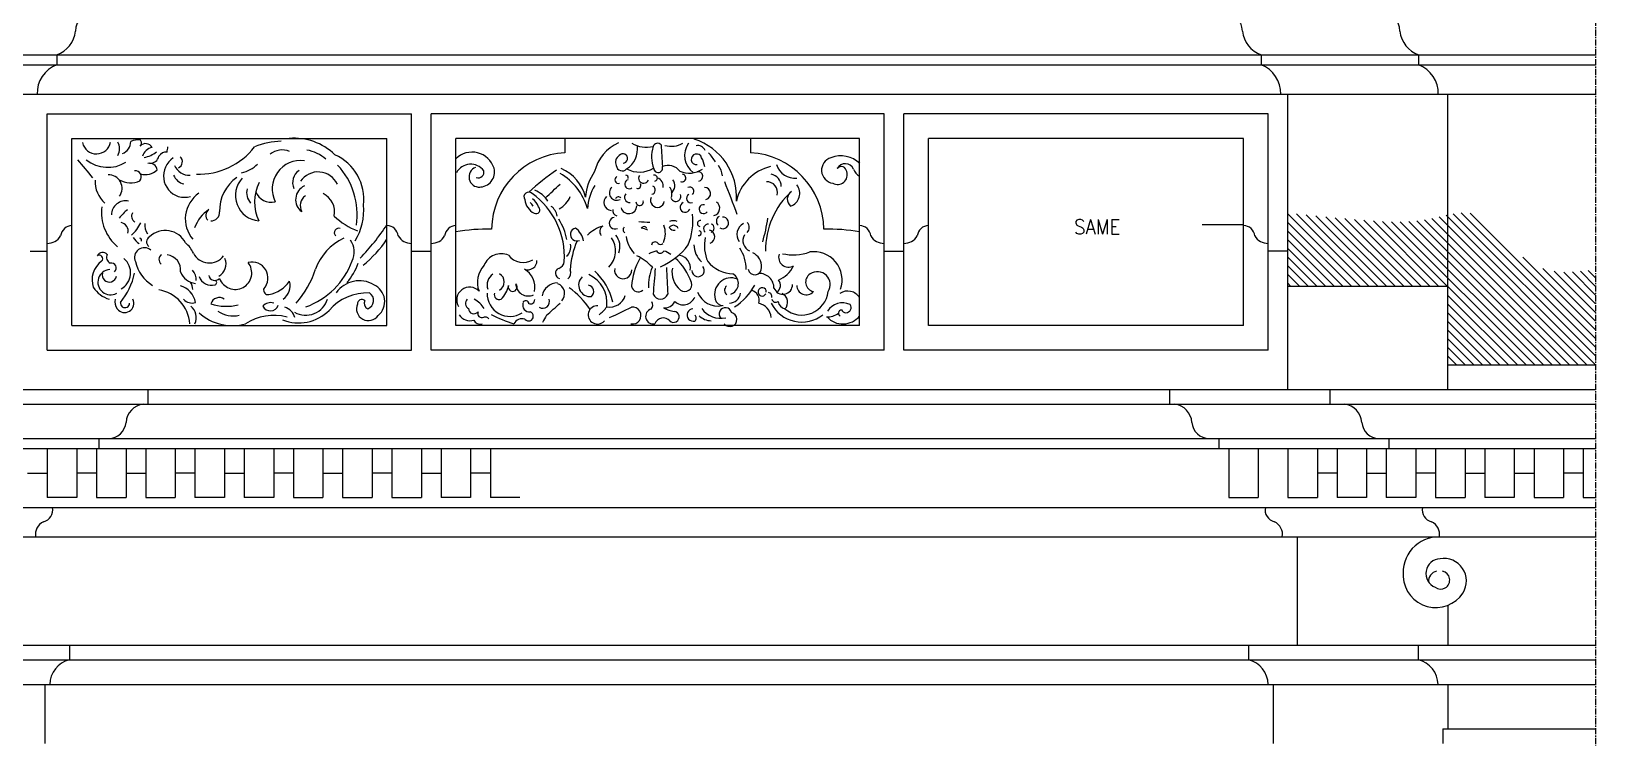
# Model space of a CAD drawing. Header units: inches. Extents: x 10 to 565, y 33 to 838.
# Drawn here: x 386 to 544.9, y 179.4 to 251.2 of the extents above; entities that cross this region are included whole.
import ezdxf

# ---------------------------------------------------------------- set-up
doc = ezdxf.new("R2010")
doc.units = ezdxf.units.IN
doc.header["$LTSCALE"] = 0.5
doc.header["$MEASUREMENT"] = 0
doc.linetypes.add('CENTER', pattern=[2, 1.25, -0.25, 0.25, -0.25])
for name, color, linetype in [('A-ANNO-NOTE', 7, 'Continuous'), ('A-ANNO-NOTE-FINE', 8, 'Continuous'), ('A-ELEV', 2, 'Continuous'), ('A-ELEV-FNSH', 2, 'Continuous'), ('A-ELEV-PATT', 8, 'Continuous'), ('A-SECT-MCUT', 2, 'Continuous')]:
    doc.layers.add(name, color=color, linetype=linetype)
doc.styles.add('NOTE', font='romans.shx', dxfattribs={"width": 0.9})

msp = doc.modelspace()

# ---------------------------------------------------------------- hatches: boundary and pattern name
at = {"layer": 'A-ELEV-PATT'}
h = msp.add_hatch(dxfattribs=at)
h.set_pattern_fill('ANSI31', color=256, scale=5, angle=90, style=0)
h.set_pattern_definition([(135, (-0.7984, -2.4705), (-0.44194174, -0.44194174), [])])
edge = h.paths.add_edge_path()
edge.add_spline(control_points=[(529.85043, 232.54571), (529.38507, 232.44234), (526.39037, 231.67247), (521.08257, 231.95916), (516.13002, 232.49328), (513.60043, 232.76609)], knot_values=[0, 0, 0, 0, 1.363996076, 8.645590238, 16.247646553, 16.247646553, 16.247646553, 16.247646553], degree=3, periodic=0)
edge.add_line((513.60043, 232.76609), (513.60043, 225.31194))
edge.add_line((513.60043, 225.31194), (529.85043, 225.31194))
edge.add_line((529.85043, 225.31194), (529.85043, 232.54571))
edge = h.paths.add_edge_path()
edge.add_spline(control_points=[(544.85043, 226.98918), (543.13178, 226.77281), (539.90216, 226.3662), (535.85185, 229.30317), (533.2024, 233.12729), (530.67182, 232.72815), (529.85043, 232.54571)], knot_values=[16.247646553, 16.247646553, 16.247646553, 16.247646553, 21.225401761, 25.601711604, 30.816938082, 33.224475583, 33.224475583, 33.224475583, 33.224475583], degree=3, periodic=0)
edge.add_line((529.85043, 232.54571), (529.85043, 217.31194))
edge.add_line((529.85043, 217.31194), (544.85043, 217.31194))
edge.add_line((544.85043, 217.31194), (544.85043, 226.98918))

# ---------------------------------------------------------------- linework, layer by layer
at = {"layer": 'A-ANNO-NOTE-FINE', "linetype": 'CENTER'}
msp.add_line((544.85043, 570.38376), (544.85043, 37.57692), dxfattribs=at)
at = {"layer": 'A-ELEV'}
for p, q in [((147.44647, 248.81194), (544.85043, 248.81194)), ((388.57281, 248.81194), (388.57281, 247.81194)), ((510.8812, 248.81194), (510.8812, 247.81194)), ((526.8812, 248.81194), (526.8812, 247.81194)), ((147.44647, 247.81194), (544.85043, 247.81194)), ((149.44647, 244.81194), (544.85043, 244.81194)), ((387.60358, 218.81194), (387.60358, 242.81194)), ((387.60358, 242.81194), (424.60358, 242.81194)), ((424.60358, 218.81194), (424.60358, 242.81194)), ((472.60358, 242.81194), (426.60358, 242.81194)), ((426.60358, 218.81194), (426.60358, 242.81194)), ((472.60358, 218.81194), (472.60358, 242.81194)), ((511.60358, 242.81194), (474.60358, 242.81194)), ((474.60358, 218.81194), (474.60358, 242.81194)), ((511.60358, 218.81194), (511.60358, 242.81194)), ((390.10358, 221.31194), (390.10358, 240.31194)), ((390.10358, 240.31194), (422.10358, 240.31194)), ((422.10358, 221.31194), (422.10358, 240.31194)), ((470.10358, 240.31194), (429.10358, 240.31194)), ((429.10358, 221.31194), (429.10358, 240.31194)), ((470.10358, 221.31194), (470.10358, 240.31194)), ((509.10358, 240.31194), (477.10358, 240.31194)), ((477.10358, 221.31194), (477.10358, 240.31194)), ((509.10358, 221.31194), (509.10358, 240.31194)), ((513.60358, 228.86113), (511.60358, 228.86113)), ((513.60043, 214.81194), (513.60043, 225.31194)), ((390.10358, 221.31194), (422.10358, 221.31194)), ((470.10358, 221.31194), (429.10358, 221.31194)), ((509.10358, 221.31194), (477.10358, 221.31194)), ((387.60358, 218.81194), (424.60358, 218.81194)), ((472.60358, 218.81194), (426.60358, 218.81194)), ((511.60358, 218.81194), (474.60358, 218.81194)), ((529.85043, 214.81194), (529.85043, 217.31194)), ((132.44647, 214.81194), (544.85043, 214.81194)), ((397.85358, 213.31194), (397.85358, 214.81194)), ((501.60043, 213.31194), (501.60043, 214.81194)), ((517.85043, 214.81194), (517.85043, 213.31194)), ((132.44647, 213.31194), (544.85043, 213.31194)), ((136.44647, 209.81194), (544.85043, 209.81194)), ((392.85358, 209.81194), (392.85358, 208.81194)), ((506.60043, 209.81194), (506.60043, 208.81194)), ((523.85043, 209.81194), (523.85043, 208.81194)), ((137.44647, 208.81194), (544.8655, 208.81194)), ((387.60358, 208.81194), (387.60358, 203.81194)), ((390.60358, 208.81194), (390.60358, 203.81194)), ((392.60358, 208.81194), (392.60358, 203.81194)), ((395.60358, 208.81194), (395.60358, 203.81194)), ((397.60358, 208.81194), (397.60358, 203.81194)), ((400.60358, 208.81194), (400.60358, 203.81194)), ((402.60358, 208.81194), (402.60358, 203.81194)), ((405.60358, 208.81194), (405.60358, 203.81194)), ((407.60358, 208.81194), (407.60358, 203.81194)), ((410.60358, 208.81194), (410.60358, 203.81194)), ((412.60358, 208.81194), (412.60358, 203.81194)), ((415.60358, 208.81194), (415.60358, 203.81194)), ((417.60358, 208.81194), (417.60358, 203.81194)), ((420.60358, 208.81194), (420.60358, 203.81194)), ((422.60358, 208.81194), (422.60358, 203.81194)), ((425.60358, 208.81194), (425.60358, 203.81194)), ((427.60358, 208.81194), (427.60358, 203.81194)), ((430.60358, 208.81194), (430.60358, 203.81194)), ((432.60358, 208.81194), (432.60358, 203.81194)), ((507.60043, 208.81194), (507.60043, 203.81194)), ((510.60043, 208.81194), (510.60043, 203.81194)), ((513.60043, 208.81194), (513.60043, 203.81194)), ((516.60043, 208.81194), (516.60043, 203.81194)), ((518.60043, 208.81194), (518.60043, 203.81194)), ((521.60043, 208.81194), (521.60043, 203.81194)), ((523.60043, 208.81194), (523.60043, 203.81194)), ((526.60043, 208.81194), (526.60043, 203.81194)), ((528.60043, 208.81194), (528.60043, 203.81194)), ((531.60043, 208.81194), (531.60043, 203.81194)), ((533.60043, 208.81194), (533.60043, 203.81194)), ((536.60043, 208.81194), (536.60043, 203.81194)), ((538.60043, 208.81194), (538.60043, 203.81194)), ((541.60043, 208.81194), (541.60043, 203.81194)), ((543.60043, 208.81194), (543.60043, 203.81194)), ((385.60358, 206.31194), (387.60358, 206.31194)), ((392.60358, 206.31194), (390.60358, 206.31194)), ((395.60358, 206.31194), (397.60358, 206.31194)), ((402.60358, 206.31194), (400.60358, 206.31194)), ((405.60358, 206.31194), (407.60358, 206.31194)), ((412.60358, 206.31194), (410.60358, 206.31194)), ((415.60358, 206.31194), (417.60358, 206.31194)), ((422.60358, 206.31194), (420.60358, 206.31194)), ((425.60358, 206.31194), (427.60358, 206.31194)), ((432.60358, 206.31194), (430.60358, 206.31194)), ((518.60043, 206.31194), (516.60043, 206.31194)), ((521.60043, 206.31194), (523.60043, 206.31194)), ((528.60043, 206.31194), (526.60043, 206.31194)), ((531.60043, 206.31194), (533.60043, 206.31194)), ((536.60043, 206.31194), (538.60043, 206.31194)), ((543.60043, 206.31194), (541.60043, 206.31194)), ((390.60358, 203.81194), (387.60358, 203.81194)), ((392.60358, 203.81194), (395.60358, 203.81194)), ((397.60358, 203.81194), (400.60358, 203.81194)), ((405.60358, 203.81194), (402.60358, 203.81194)), ((410.60358, 203.81194), (407.60358, 203.81194)), ((412.60358, 203.81194), (415.60358, 203.81194)), ((417.60358, 203.81194), (420.60358, 203.81194)), ((422.60358, 203.81194), (425.60358, 203.81194)), ((430.60358, 203.81194), (427.60358, 203.81194)), ((435.60358, 203.81194), (432.60358, 203.81194)), ((507.60043, 203.81194), (510.60043, 203.81194)), ((513.60043, 203.81194), (516.60043, 203.81194)), ((521.60043, 203.81194), (518.60043, 203.81194)), ((526.60043, 203.81194), (523.60043, 203.81194)), ((528.60043, 203.81194), (531.60043, 203.81194)), ((536.60043, 203.81194), (533.60043, 203.81194)), ((538.60043, 203.81194), (541.60043, 203.81194)), ((543.60043, 203.81194), (544.85043, 203.81194)), ((141.44647, 202.81194), (544.8655, 202.81194)), ((143.88165, 199.81194), (544.85043, 199.81194)), ((514.53536, 199.81194), (514.5356, 188.81194)), ((529.85043, 192.86865), (529.85043, 188.81194)), ((137.7856, 188.81194), (544.85043, 188.81194)), ((389.85358, 188.81194), (389.85358, 187.31194)), ((509.60043, 188.81194), (509.60043, 187.31194)), ((526.85043, 188.81194), (526.85043, 187.31194)), ((139.2856, 187.31194), (544.85043, 187.31194)), ((141.7856, 184.81194), (544.85043, 184.81194)), ((387.35358, 184.81194), (387.35358, 178.81194)), ((512.10043, 184.81194), (512.10043, 178.81194)), ((529.85043, 184.81194), (529.85043, 180.31194)), ((529.35043, 180.31194), (529.35043, 178.81194)), ((529.35043, 180.31194), (544.85043, 180.31194))]:
    msp.add_line(p, q, dxfattribs=at)
for centre, radius, start, end in [((392.57281, 251.21194), 2.1, 90, 180), ((506.8812, 251.21194), 2.1, 0, 90), ((522.8812, 251.21194), 2.1, 0, 90), ((387.6056, 251.52973), 2.88476, 289.5895853, 353.6754439), ((511.84841, 251.52973), 2.88476, 186.3245561, 250.4104147), ((527.84841, 251.52973), 2.88476, 186.3245561, 250.4104147), ((389.68885, 244.90125), 3.11732, 110.9782046, 181.6416604), ((509.76516, 244.90125), 3.11732, 358.3583396, 69.0217954), ((525.76516, 244.90125), 3.11732, 358.3583396, 69.0217954), ((397.59524, 211.3266), 2, 96.9399312, 176.1774463), ((501.85877, 211.3266), 2, 3.8225537, 83.0600688), ((519.10877, 211.3266), 2, 3.8225537, 83.0600688), ((393.79729, 211.62062), 1.80955, 271.7827143, 354.905469), ((505.65672, 211.62062), 1.80955, 185.094531, 268.2172857), ((522.90672, 211.62062), 1.80955, 185.094531, 268.2172857), ((386.91353, 202.56822), 1.25106, 284.1033078, 11.2337534), ((512.54048, 202.56822), 1.25106, 168.7662466, 255.8966922), ((512.54048, 202.56822), 1.25106, 168.7662466, 255.8966922), ((528.49565, 202.56822), 1.25106, 168.7662466, 255.8966922), ((387.80976, 200.06941), 1.41497, 114.7050668, 190.4838119), ((511.64425, 200.06941), 1.41497, 349.5161881, 65.2949332), ((527.59942, 200.06941), 1.41497, 349.5161881, 65.2949332), ((528.91974, 196.19276), 3.61988, 88.875682, 186.7034597), ((529.12538, 196.09268), 1.51063, 92.709321, 247.5414836), ((529.43203, 195.3321), 2.30079, 328.4506038, 99.4573981), ((528.62696, 195.94076), 3.30676, 182.956447, 326.7617841), ((528.9554, 195.3039), 1.0638, 103.4386445, 184.7460636), ((529.11325, 195.43181), 0.92719, 232.4599111, 77.95009), ((390.46073, 184.77623), 2.60739, 103.4652081, 179.2151754), ((508.99328, 184.77623), 2.60739, 0.7848246, 76.5347919), ((526.24328, 184.77623), 2.60739, 0.7848246, 76.5347919)]:
    msp.add_arc(centre, radius, start, end, dxfattribs=at)
at = {"layer": 'A-ELEV-FNSH'}
for p, q in [((440.17411, 240.31194), (440.17411, 238.86975)), ((459.03306, 240.31194), (459.03306, 238.86975)), ((509.10358, 231.52886), (504.90488, 231.52886)), ((385.85358, 228.86113), (387.60358, 228.86113)), ((424.60358, 228.86113), (426.60358, 228.86113)), ((472.60358, 228.86113), (474.60358, 228.86113))]:
    msp.add_line(p, q, dxfattribs=at)
for centre, radius, start, end in [((392.59435, 240.18964), 1.44165, 192.0106466, 350.4778427), ((393.61822, 239.27458), 1.32279, 329.237881, 30.762119), ((394.73458, 240.01928), 1.34662, 292.3095214, 359.210478), ((396.79353, 238.59896), 1.57243, 80.1037633, 116.9424286), ((396.78368, 239.86812), 0.39596, 308.6568818, 44.9776793), ((411.51879, 232.73276), 7.30333, 91.1746363, 112.9934669), ((412.67086, 234.40541), 5.93936, 45.8659951, 94.8027465), ((451.45504, 234.37841), 6.14886, 355.9809897, 72.428796), ((397.57774, 239.03802), 0.75513, 28.2352774, 136.3865496), ((398.50678, 238.10602), 1.31595, 101.5619541, 161.2966575), ((397.06331, 240.84488), 2.47922, 279.1337888, 310.860012), ((398.06545, 238.67569), 0.88088, 265.6461913, 349.2667928), ((399.70341, 238.02771), 0.91155, 86.0485879, 147.9344594), ((401.59718, 236.49802), 2.18712, 123.0314262, 251.762779), ((396.70434, 239.67767), 3.15017, 346.4030736, 356.3494407), ((400.6373, 237.95894), 0.69019, 295.0100932, 46.8579655), ((402.96303, 243.94591), 7.25835, 268.2764053, 321.7854511), ((411.47573, 237.1551), 1.98941, 68.471721, 128.2990881), ((413.2917, 235.25249), 3.94164, 48.4417664, 80.0070376), ((414.74548, 234.08919), 5.0215, 353.5373584, 65.7656014), ((430.74788, 236.5888), 2.33499, 17.3085388, 134.764687), ((440.61405, 230.99889), 7.88315, 93.1992555, 179.240006), ((447.44529, 235.87867), 4.3913, 114.5748109, 165.8574536), ((446.05406, 237.91645), 0.74804, 118.884135, 207.8819003), ((446.07114, 238.285), 0.47461, 271.7649443, 142.8766879), ((445.13376, 239.26439), 2.42598, 302.748818, 7.3456858), ((448.46582, 242.47441), 3.0441, 240.5705893, 282.6378659), ((452.64119, 238.46457), 3.66007, 163.5004515, 199.6671904), ((449.59101, 239.33589), 0.489, 44.0467441, 159.884291), ((1203.87236, 282.57215), 755.14922, 183.25644253, 183.42418919), ((450.96723, 241.99403), 2.47381, 255.2053003, 298.6508145), ((454.49923, 238.57765), 2.16304, 144.5068355, 234.1979024), ((453.54686, 238.19752), 0.54206, 17.6513422, 274.9199534), ((453.66938, 238.8139), 0.78845, 20.483172, 102.9588673), ((451.6338, 237.02255), 2.77431, 8.4768428, 28.8661231), ((448.13025, 232.99159), 8.86059, 33.9036957, 41.4641439), ((458.59311, 230.99889), 7.88315, 0.759994, 86.8007445), ((467.57563, 237.08556), 1.32984, 106.4859194, 261.9556597), ((468.20121, 235.75977), 2.78764, 45.955144, 111.0872641), ((344.16945, 197.57368), 61.74107, 38.8832797, 41.0832377), ((393.74744, 240.85682), 3.47853, 231.0484642, 301.9792305), ((396.55082, 236.41865), 0.60875, 319.6338749, 97.2353289), ((397.56717, 238.33314), 1.69434, 253.5065852, 314.3111402), ((397.99858, 237.04095), 0.7564, 6.0549499, 103.8752158), ((402.03073, 238.22061), 1.6417, 203.0085882, 272.7097398), ((406.54161, 240.14615), 3.42269, 283.6015216, 314.8515317), ((413.33865, 235.18717), 2.895, 82.4835895, 206.8936194), ((413.99077, 235.84145), 1.46955, 123.9406533, 204.6730581), ((415.11516, 234.75873), 2.15491, 25.2548606, 145.8802864), ((411.73097, 232.59018), 7.34554, 351.4529623, 43.0785114), ((430.6154, 236.05041), 1.64947, 36.7040939, 151.4597458), ((431.46464, 236.40705), 1.02978, 110.3168302, 274.6901965), ((431.36681, 236.90244), 0.58649, 251.2940561, 13.1910151), ((431.499, 236.90316), 1.52628, 268.7098489, 14.4298832), ((455.75493, 213.42653), 28.81491, 124.73541, 131.9282746), ((436.53847, 231.45322), 6.18151, 16.5004416, 59.2533677), ((438.12722, 233.3453), 4.25476, 13.7019661, 66.7498906), ((447.55225, 233.93143), 5.30813, 145.3213327, 175.443399), ((445.99339, 237.62254), 0.60314, 185.3187888, 318.6435367), ((447.75181, 239.72688), 2.82297, 242.4497773, 300.6160696), ((449.64632, 237.30117), 0.45683, 180.467971, 21.5197473), ((450.64083, 236.03844), 1.53952, 37.671761, 111.7117586), ((452.80038, 239.13742), 2.35435, 246.4419822, 304.6031513), ((453.69193, 236.45244), 0.48285, 279.3011943, 98.8182193), ((454.16119, 236.35435), 2.0146, 4.915834, 37.1942507), ((462.13269, 232.93867), 4.65455, 103.2338902, 167.4829518), ((463.51506, 238.19558), 1.91406, 196.3283062, 276.942658), ((467.87055, 236.62282), 0.98017, 240.6101927, 19.5795709), ((468.63711, 236.84022), 0.90789, 23.4917763, 151.2025658), ((468.24486, 236.90156), 0.55143, 5.1742979, 137.0100135), ((470.62209, 237.60063), 1.2193, 199.076617, 244.833581), ((395.37269, 235.9458), 2.9164, 177.2580866, 228.9832407), ((393.8217, 235.25164), 1.3791, 323.7994413, 92.0776283), ((396.04589, 238.08496), 2.27694, 239.5182819, 295.1798459), ((401.75548, 237.07145), 1.40051, 199.7970104, 258.9047135), ((409.25669, 232.97253), 4.15126, 125.3267849, 181.5013033), ((409.30499, 234.52681), 2.58773, 137.0801758, 265.0867962), ((409.44946, 234.81004), 1.60387, 166.0808697, 221.4158013), ((413.06194, 233.86096), 4.41432, 153.3802179, 205.6719957), ((414.33164, 234.10964), 1.50651, 114.0643749, 234.6442022), ((422.31047, 252.90292), 24.45871, 310.4795113, 315.2391087), ((447.66693, 232.84583), 5.21417, 148.9117856, 176.0070798), ((445.44606, 234.79194), 0.75601, 130.8118133, 296.6166596), ((445.62718, 236.1182), 0.37214, 119.8704302, 283.0603465), ((446.71365, 235.67124), 0.46736, 104.9502534, 305.4924539), ((446.36792, 236.34302), 0.24552, 336.5031544, 94.6215823), ((447.57758, 235.54768), 0.30884, 245.6799414, 31.001374), ((448.17765, 236.28184), 0.51669, 146.9975329, 336.2601819), ((448.93645, 235.07618), 0.42558, 277.7100347, 65.0432575), ((449.26402, 236.28688), 0.30394, 277.2348677, 106.3228004), ((449.36325, 235.50994), 0.80345, 346.1787516, 75.2389644), ((450.01512, 234.69512), 1.03599, 338.2856753, 40.2232973), ((450.42497, 235.54094), 0.92889, 304.6505238, 38.7830681), ((452.05848, 236.29285), 0.39545, 247.6944738, 83.3394898), ((452.84667, 234.94957), 0.42918, 311.8681612, 114.6430782), ((454.34979, 234.71806), 0.62165, 284.4402206, 89.2579539), ((335.02218, 187.55486), 130.66215, 20.1583015, 21.7255134), ((460.67808, 234.83678), 1.08361, 345.0896146, 91.7973282), ((460.91321, 235.45266), 1.23504, 359.8874034, 80.6367977), ((462.64558, 234.7461), 1.38777, 288.6055174, 37.5103545), ((395.58947, 232.50801), 1.47624, 79.189847, 178.3395525), ((401.56909, 236.99875), 2.66024, 255.7155554, 282.778187), ((404.76257, 232.13504), 3.14323, 123.9416305, 221.1363038), ((410.3507, 235.52558), 1.69721, 201.5527316, 283.8417528), ((414.54317, 233.48518), 1.24038, 126.0118559, 209.1513261), ((414.72177, 232.85314), 2.06419, 348.1952346, 64.3288797), ((436.50081, 234.37808), 0.48622, 45.1052939, 214.1318369), ((437.83968, 234.288), 1.75089, 185.9906859, 243.4486205), ((436.05543, 232.97698), 1.01026, 27.6266885, 55.2726766), ((432.24128, 228.31441), 7.88979, 356.402706, 54.311739), ((435.43253, 232.41805), 2.27608, 24.4552171, 50.2942311), ((436.09616, 232.43366), 2.80289, 32.617195, 68.855189), ((438.4118, 235.36557), 2.49387, 298.2501737, 337.8310392), ((444.96402, 233.81484), 0.82894, 131.6554458, 264.0759262), ((445.60043, 234.08604), 0.29948, 30.5825301, 159.7967469), ((446.7709, 234.3426), 0.53337, 137.4010636, 273.9215278), ((447.76341, 233.89005), 0.38696, 182.772877, 15.5354273), ((449.57494, 234.01146), 0.69829, 154.5232609, 352.4964319), ((451.43689, 234.43045), 0.51198, 199.1046442, 22.9353501), ((452.38525, 233.32689), 0.51467, 113.7668786, 338.3686411), ((452.97793, 234.22653), 0.45585, 117.7464877, 289.9038396), ((454.2528, 233.12599), 0.45528, 78.2606588, 325.3776669), ((455.14535, 233.21351), 0.75595, 282.8232362, 56.9094088), ((468.60771, 228.97539), 8.05824, 132.3197009, 180.7100073), ((463.70344, 234.14672), 0.94381, 123.5109867, 229.3299219), ((397.77382, 232.85075), 4.67246, 173.5560161, 229.4462875), ((399.71188, 228.33533), 6.18644, 129.9999291, 141.0603343), ((396.77945, 232.40893), 0.61975, 144.3995781, 243.6974028), ((406.05214, 229.99386), 3.70058, 123.4290463, 160.2057254), ((404.45178, 232.48564), 0.7403, 126.3034572, 221.4052605), ((404.28558, 232.77895), 0.82564, 264.9597311, 5.8967363), ((421.7079, 237.62422), 7.18528, 226.2843704, 248.9207369), ((413.81897, 233.04621), 5.93537, 328.2515394, 4.6171842), ((437.249, 233.06326), 0.39175, 240.6569991, 49.3099235), ((437.84424, 232.14293), 1.58027, 10.5578216, 53.499847), ((433.92839, 228.66494), 6.60062, 12.2222593, 31.4166442), ((445.25294, 231.7017), 0.58451, 97.9203709, 296.6722877), ((445.59496, 232.98509), 0.5547, 169.2857202, 253.9762548), ((446.66773, 233.49445), 0.82009, 195.5506836, 357.1182966), ((446.35587, 232.00616), 6.82214, 338.3645375, 5.209859), ((456.10045, 231.90222), 0.54896, 119.8143685, 227.4937092), ((456.21157, 231.73593), 0.59507, 238.5393296, 93.9638131), ((443.0988, 234.77467), 17.87132, 343.8869416, 351.7486377), ((387.6445, 231.17221), 1.51695, 268.4543787, 330.3048719), ((390.18494, 230.25364), 1.23407, 93.7799532, 172.218121), ((394.9447, 230.9159), 0.86895, 345.0363384, 79.9534254), ((393.83144, 233.19204), 3.56538, 310.4480713, 336.2335968), ((399.22981, 231.57325), 1.72981, 176.1395424, 213.1994456), ((399.58499, 228.65728), 2.30827, 26.6701001, 134.0907936), ((417.21261, 230.73756), 0.45594, 71.3037553, 222.4257574), ((402.21034, 244.70949), 23.86034, 316.0418354, 326.4845315), ((422.02223, 230.25364), 1.23407, 7.781879, 86.2200468), ((424.56267, 231.17221), 1.51695, 209.6951281, 271.5456213), ((426.6445, 231.17221), 1.51695, 268.4543787, 330.3048719), ((429.18494, 230.25364), 1.23407, 93.7799532, 172.218121), ((432.36673, 212.92238), 18.18473, 88.8502982, 100.3373877), ((441.40629, 230.56492), 0.66323, 104.6684283, 293.5838495), ((440.16134, 229.62309), 1.915, 8.2796782, 55.7779068), ((445.16026, 227.78929), 3.80308, 107.4751641, 134.7971764), ((444.43838, 230.8401), 0.71356, 126.0729088, 212.925243), ((443.84818, 229.29957), 1.92194, 341.2718023, 38.7012638), ((446.41792, 231.03705), 0.34211, 129.311658, 240.6364895), ((448.56074, 237.25369), 5.4341, 260.6329786, 272.6401869), ((448.20517, 231.02259), 0.33124, 24.8638998, 147.9901504), ((447.47217, 228.42997), 2.80488, 66.181161, 80.724101), ((448.2654, 230.66211), 2.11683, 334.7154229, 23.0790996), ((451.19397, 230.987), 0.50448, 20.2803875, 145.770177), ((451.3037, 231.59822), 0.6203, 211.8625291, 275.0489016), ((451.19738, 230.82298), 1.13588, 70.2509639, 109.7490361), ((453.9267, 231.66914), 0.29597, 82.3832874, 263.3535502), ((453.79113, 230.6969), 0.23779, 252.8443204, 89.1949332), ((454.71506, 231.14395), 0.45533, 82.5308334, 231.4542324), ((454.70204, 230.34012), 0.6893, 288.5397908, 75.7061185), ((454.89726, 231.20386), 0.44105, 289.3913354, 70.6086646), ((458.91224, 230.55145), 1.27342, 118.6616927, 214.3231166), ((459.43235, 229.94218), 1.18288, 150.8343204, 244.0009913), ((458.11897, 231.27728), 0.77075, 318.1812486, 41.8187514), ((466.84044, 212.92238), 18.18473, 79.6626123, 91.1497018), ((470.02223, 230.25364), 1.23407, 7.781879, 86.2200468), ((472.56267, 231.17221), 1.51695, 209.6951281, 271.5456213), ((474.6445, 231.17221), 1.51695, 268.4543787, 330.3048719), ((477.18494, 230.25364), 1.23407, 93.7799532, 172.218121), ((509.02223, 230.25364), 1.23407, 7.781879, 86.2200468), ((511.56267, 231.17221), 1.51695, 209.6951281, 271.5456213), ((397.77126, 231.01544), 1.62229, 208.1640374, 238.7919658), ((397.45906, 228.21515), 0.99777, 48.030627, 204.8913703), ((396.99093, 229.97291), 0.19618, 329.5042927, 83.6674793), ((398.25863, 229.81124), 0.57636, 119.0342533, 233.2016717), ((399.85572, 227.48454), 2.84429, 24.6881735, 50.9486548), ((420.15954, 225.07449), 5.66397, 115.6505253, 159.808373), ((416.52326, 228.77679), 2.24651, 336.0655027, 32.6069951), ((412.60371, 236.40054), 11.41519, 308.2817446, 326.3267626), ((439.4711, 229.3166), 1.3017, 311.7859991, 11.3124944), ((448.96829, 226.59493), 8.25339, 156.3808386, 177.4012088), ((443.07203, 228.89398), 2.25958, 313.3553118, 36.3047923), ((449.56715, 230.79104), 3.20224, 187.6174606, 222.395402), ((451.45216, 222.54175), 6.65535, 107.1244104, 114.3854837), ((449.34163, 229.42706), 0.37777, 37.2554637, 175.1812093), ((449.86565, 229.05694), 0.40401, 202.5429866, 333.2185088), ((449.87944, 229.8361), 0.29792, 217.2554637, 322.7445363), ((447.18104, 233.63054), 6.89689, 293.0589523, 323.1138263), ((449.72766, 227.09369), 1.8497, 49.8888636, 74.3600376), ((455.63978, 229.5145), 2.3556, 180.0570299, 227.3866615), ((458.40702, 229.41151), 4.06304, 168.0982377, 203.3332525), ((455.00677, 227.13462), 3.56687, 357.7510454, 34.8468016), ((465.45342, 225.93486), 2.87367, 340.7439288, 98.3226474), ((394.49222, 225.94139), 2.34178, 125.7633158, 198.7598942), ((393.23374, 228.14823), 0.59862, 39.061181, 156.3172134), ((392.8858, 228.10012), 0.35125, 312.6098219, 124.7611324), ((394.27547, 228.23448), 0.64615, 153.2357234, 244.7374348), ((394.10307, 227.15457), 0.50622, 311.391629, 101.7800839), ((394.19519, 226.67197), 1.87744, 298.633725, 50.236369), ((400.28036, 228.64859), 3.82286, 192.8992032, 238.7683072), ((399.55103, 228.01128), 0.60612, 126.4516096, 229.5949397), ((399.57989, 226.93203), 1.57416, 354.2517906, 82.450037), ((404.05544, 229.45863), 1.79653, 205.9484574, 323.6721632), ((404.34325, 227.56664), 1.41779, 298.1183662, 22.8054168), ((406.65782, 226.65428), 1.71268, 298.8641487, 37.9310099), ((408.39624, 226.12924), 1.62474, 317.7158719, 103.7993048), ((411.23301, 230.57132), 7.82625, 289.5437626, 339.7724459), ((412.70757, 230.14104), 6.9536, 320.0027431, 338.8563429), ((433.81288, 225.7039), 2.52834, 137.0759917, 201.1336446), ((433.69105, 226.73632), 1.86192, 66.1041143, 158.2663761), ((435.94444, 229.61278), 1.90425, 218.0678711, 301.1351906), ((436.3943, 227.89799), 0.93834, 249.2062911, 1.0774696), ((439.27323, 227.91381), 0.84757, 289.5101265, 353.6030596), ((453.27388, 224.9394), 6.33895, 149.8971392, 176.8327321), ((444.89776, 223.26228), 5.75071, 43.6838607, 63.2200368), ((453.18094, 225.38633), 4.51951, 155.866755, 183.2630618), ((447.34918, 223.70164), 6.01262, 19.1058948, 47.8728629), ((451.62447, 227.14539), 1.29629, 350.7229056, 78.2037969), ((453.70223, 226.89727), 0.62938, 180.2802302, 41.7598785), ((457.40258, 230.11969), 3.57819, 220.3658001, 267.4676479), ((459.46224, 227.13565), 0.68094, 189.8539725, 6.682829), ((458.66378, 227.32817), 1.47911, 355.6076505, 66.3659326), ((460.619, 228.77192), 3.11505, 293.4749321, 333.0341115), ((462.89879, 228.24633), 1.0165, 162.2296322, 299.2427466), ((463.33315, 233.65357), 5.16461, 258.048536, 289.2686486), ((394.02777, 225.70929), 1.28701, 93.68938, 299.2591033), ((393.91267, 226.45262), 0.73085, 165.3044686, 348.729178), ((389.69912, 228.05055), 6.91624, 320.5553872, 347.9837955), ((402.85363, 227.38061), 1.81193, 199.5473439, 263.640984), ((401.00322, 224.9546), 1.3713, 0.1425478, 33.5551903), ((401.377, 225.99845), 1.34718, 354.7155288, 43.2572679), ((404.28169, 226.71532), 1.31918, 198.3585914, 286.2626813), ((404.63894, 226.55049), 0.66079, 193.3421366, 313.4449295), ((404.58729, 225.66772), 0.22791, 286.2626663, 76.9025157), ((406.71661, 226.72851), 1.75148, 202.0585716, 296.0065419), ((409.41229, 227.83855), 3.46142, 281.7667864, 323.9229624), ((410.58646, 225.3501), 1.68468, 305.5638988, 15.4966191), ((405.87634, 229.8662), 9.4053, 318.1349605, 342.445698), ((419.30053, 223.0054), 2.84925, 58.9558919, 145.2640935), ((433.65552, 225.40423), 1.38194, 125.4469829, 197.0040548), ((433.0528, 225.7362), 0.95998, 301.0187537, 58.9812463), ((435.07116, 225.22322), 2.05215, 347.2169477, 61.1554187), ((439.45218, 224.01404), 1.6212, 91.2118583, 169.5886375), ((439.74158, 226.61541), 0.53275, 110.3515108, 257.8273839), ((439.96084, 226.68979), 0.8121, 307.5630246, 20.1204299), ((442.73648, 225.41025), 1.1687, 133.0220444, 276.2171303), ((441.22783, 223.57617), 3.22325, 353.2449366, 64.4128621), ((439.05162, 222.29483), 6.15035, 13.0865563, 47.5642392), ((446.0918, 226.92949), 0.8752, 169.9243033, 2.3070224), ((559.7569, 216.87616), 110.87612, 174.7065054, 176.0637818), ((518.73161, 229.03712), 68.26185, 181.5507683, 183.8216908), ((453.3213, 226.71305), 2.27668, 168.9978738, 232.3854892), ((452.35978, 225.46514), 0.7013, 232.3854892, 16.9558041), ((457.0596, 224.46882), 1.68089, 67.532052, 196.918407), ((456.65747, 225.56981), 1.13824, 288.1510573, 58.9539746), ((459.92886, 225.11611), 1.47927, 360, 92.0692394), ((461.20573, 225.36412), 0.855, 307.1425028, 40.0868914), ((465.60981, 225.71661), 0.98296, 122.5683286, 258.4332996), ((465.8182, 225.47029), 1.30343, 326.6434328, 124.4600632), ((394.74373, 226.80147), 2.9492, 213.1611871, 253.0980021), ((398.34941, 221.22394), 3.73585, 3.9250016, 81.091714), ((400.50036, 223.25277), 2.18865, 10.6284186, 73.6018086), ((405.06292, 223.28008), 0.8669, 53.8032139, 164.1061972), ((410.02609, 224.89188), 0.4515, 161.3711732, 281.7667984), ((420.0877, 219.53905), 5.07686, 87.3846319, 139.4093004), ((419.84624, 223.84615), 0.89904, 290.3212921, 58.2471606), ((420.01152, 223.74513), 1.86278, 310.4638978, 65.9764055), ((430.49835, 223.89761), 1.30954, 43.0964155, 211.0389647), ((434.57194, 224.52574), 2.2968, 178.2480706, 303.2137622), ((433.50416, 224.44359), 0.5005, 162.2749656, 292.0388921), ((431.9857, 225.79806), 2.49357, 313.1778341, 350.2404984), ((434.87354, 225.22448), 0.45605, 160.6792475, 45.2870975), ((436.45124, 225.56034), 1.2569, 180.5369071, 295.1676898), ((439.08933, 224.55156), 1.05888, 316.0207836, 70.2703894), ((435.55299, 218.14766), 8.63045, 33.7381681, 54.1969753), ((442.44746, 224.76395), 0.66218, 308.8738414, 79.2232335), ((444.70562, 224.86073), 1.68659, 260.5502325, 342.0606109), ((447.60884, 225.38085), 0.67045, 187.8190403, 315.3425747), ((449.88195, 224.76829), 0.79117, 200.7987506, 339.2012494), ((452.20004, 224.66391), 1.26038, 227.0827805, 337.2966483), ((455.71378, 225.49311), 2.20768, 201.4090061, 281.6532313), ((456.97417, 224.88644), 0.58388, 132.4069098, 230.9953672), ((456.87083, 224.73999), 1.1475, 270.420074, 352.3754317), ((453.80577, 228.59792), 6.49552, 303.7078032, 330.6793747), ((458.8359, 223.85609), 1.07354, 343.9536487, 73.7317379), ((460.21181, 224.71916), 0.41941, 358.1964842, 333.7046208), ((460.77273, 224.23911), 0.43015, 347.3643142, 80.0643537), ((462.31943, 225.44543), 0.96897, 199.8686548, 2.2476935), ((461.82754, 223.67014), 0.96967, 315.9049303, 65.7950418), ((464.24313, 225.05185), 2.68042, 230.1047031, 353.6115489), ((464.6841, 225.38603), 0.9648, 180.1256623, 319.0427387), ((468.88731, 223.37916), 1.4243, 31.3566689, 123.5691581), ((395.76442, 223.74967), 1.29251, 169.7499687, 215.45413), ((395.4593, 223.56478), 0.93709, 217.0666357, 26.2788844), ((395.5029, 223.58529), 0.46823, 171.2590013, 358.6653746), ((402.27982, 224.67789), 1.08695, 219.968986, 289.9930099), ((401.25629, 222.11671), 1.48409, 334.5797906, 51.2105694), ((406.38524, 226.27236), 4.97963, 227.7713177, 285.7488619), ((405.76449, 227.81853), 4.56687, 250.3550523, 285.6528458), ((406.44631, 224.79308), 2.51756, 233.1687049, 284.8895611), ((410.28928, 222.61969), 1.0113, 72.0546057, 140.696356), ((410.25896, 223.63053), 0.83841, 206.2071965, 340.9390832), ((413.13279, 225.9619), 4.39769, 248.232336, 314.8164516), ((411.29876, 221.71777), 1.50819, 14.7925883, 73.4969403), ((413.85329, 224.68537), 2.3278, 241.0009557, 342.3523692), ((420.2199, 223.01935), 1.2162, 157.4714392, 325.3514355), ((419.55954, 223.48255), 0.46304, 51.7436879, 179.6552978), ((420.42606, 223.58152), 0.63736, 155.4687965, 245.1737878), ((430.66373, 223.56019), 0.58659, 134.3483647, 243.0807689), ((430.93278, 223.0233), 0.5348, 178.5146668, 321.5525849), ((429.56843, 221.45563), 2.88999, 33.1781572, 60.8526382), ((431.74168, 222.52307), 0.42457, 156.736544, 296.2532852), ((436.58036, 223.38235), 0.69407, 162.9690315, 274.8509721), ((436.19203, 223.48837), 0.33673, 1.7669264, 152.6472994), ((436.48904, 222.23926), 0.47578, 218.9395334, 71.6210465), ((436.68895, 223.91352), 0.4179, 247.4349841, 2.499807), ((437.92086, 223.75364), 0.69681, 239.6461421, 18.9274584), ((424.84979, 238.75741), 21.21474, 309.3148887, 314.3431927), ((443.48231, 222.38567), 0.93511, 87.1462895, 318.5585818), ((441.08502, 225.72277), 4.19042, 307.588291, 322.9334925), ((433.93583, 248.33726), 28.33325, 292.3611431, 297.2837899), ((447.04854, 222.31437), 0.851, 258.7718745, 98.4327748), ((449.14675, 222.23264), 0.77284, 105.6333788, 283.0173732), ((448.52462, 223.3821), 0.57921, 315.6051961, 36.0174472), ((450.24998, 224.31951), 1.23567, 266.59342, 332.0776068), ((451.96865, 226.88758), 4.20279, 244.7602955, 260.6684174), ((451.2184, 222.18339), 0.56125, 226.4927826, 82.9607065), ((453.21992, 222.37598), 0.63849, 93.5210345, 284.6109631), ((456.01559, 224.42302), 2.38971, 215.6134882, 282.0032511), ((456.23834, 224.12777), 0.8007, 190.6591981, 270.7167225), ((456.47023, 222.48178), 0.63861, 11.8650591, 224.608331), ((456.92343, 221.91368), 0.72019, 217.0590721, 76.2018614), ((459.53609, 221.99483), 1.59926, 4.9515055, 78.0357362), ((464.2291, 225.13225), 3.47597, 206.9047757, 308.13645), ((461.58177, 224.05814), 0.39714, 191.3964466, 310.6150816), ((462.69554, 223.8371), 0.85902, 185.3722811, 258.4776942), ((466.79437, 224.16581), 1.99486, 268.6143755, 305.8978063), ((468.36552, 221.82659), 1.78655, 64.2134634, 148.9540805), ((468.324, 222.54984), 0.35996, 101.0380474, 240.0204587), ((468.7231, 223.1288), 0.51958, 205.7408367, 36.1407195), ((410.62833, 217.01776), 5.3169, 75.5792401, 122.9449749), ((430.52147, 223.04135), 1.25224, 210.6965191, 288.4720142), ((431.55388, 222.15217), 0.70226, 205.1580142, 286.7381515), ((432.07398, 221.70875), 0.45699, 34.729216, 108.4320484), ((439.74413, 236.30968), 15.57275, 243.0266732, 252.2329721), ((435.80592, 221.09741), 0.89908, 69.6233467, 154.8391555), ((444.8481, 218.47275), 7.61459, 149.4420012, 155.566549), ((450.16282, 221.18787), 0.89112, 41.3266352, 160.8862019), ((453.0942, 222.05827), 0.41512, 313.6957987, 46.3042013), ((455.05588, 223.59784), 1.80342, 225.8505596, 269.4258469), ((468.40943, 223.66851), 2.20252, 222.8382242, 320.2810604)]:
    msp.add_arc(centre, radius, start, end, dxfattribs=at)
at = {"layer": 'A-SECT-MCUT'}
for p, q in [((513.60043, 225.31194), (513.60043, 244.81194)), ((529.85043, 217.31194), (529.85043, 244.81194)), ((513.60043, 225.31194), (529.85043, 225.31194)), ((529.85043, 217.31194), (544.85043, 217.31194))]:
    msp.add_line(p, q, dxfattribs=at)

# ---------------------------------------------------------------- texts
at = {"layer": 'A-ANNO-NOTE', "style": 'NOTE', "width": 0.9}
msp.add_text('SAME', height=1.5, dxfattribs=at).set_placement((491.89164, 230.58519))

doc.saveas('drawing.dxf')
